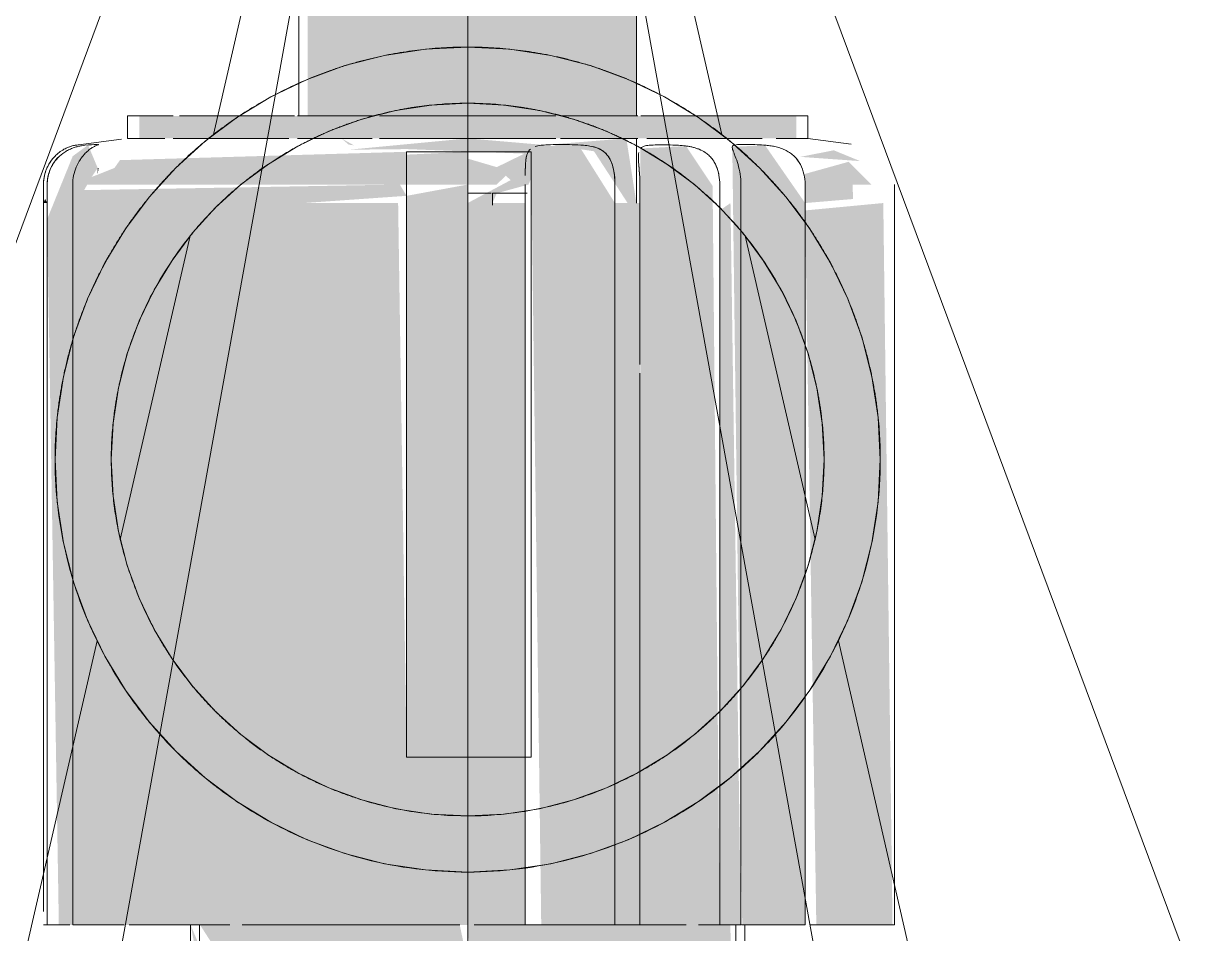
# Model space of a CAD drawing. Header units: metres. Extents: x 147 to 427, y -16 to 162.
# Drawn here: x 173.2956 to 173.3521, y 80.6184 to 80.6625 of the extents above; entities that cross this region are included whole.
import ezdxf

# ---------------------------------------------------------------- set-up
doc = ezdxf.new("R2010")
doc.units = ezdxf.units.M
doc.linetypes.add('Projeção', pattern=[0.003969, 0.002381, -0.001587])
doc.layers.add('1053_ARQ_BASE_MATADOURO_dwg', color=7, linetype='Continuous', lineweight=5, true_color=0x767676)
for name, color, linetype, lineweight in [('A-EQUIPAMENTOS', 7, 'Continuous', 5), ('A-FLOR-OVHD', 7, 'Projeção', 5), ('A_lay', 7, 'Continuous', 5), ('P-PIPE', 7, 'Continuous', 5), ('P-SANR-FIXT', 7, 'Continuous', 5)]:
    doc.layers.add(name, color=color, linetype=linetype, lineweight=lineweight)

# ---------------------------------------------------------------- blocks, each defined once
blk = doc.blocks.new('AF_Registro de Pressão - Ø3_4_ _25mm_-3434113-BANHEIROS E VESTIÁRIO')
at = {"layer": 'P-SANR-FIXT', "true_color": 0xe1e1e1}
for points in [[(163.605943, 80.656954), (163.608025, 80.656954), (163.608025, 80.658044), (163.592103, 80.658044), (163.592103, 80.656954), (163.604947, 80.656954)], [(163.614145, 80.656954), (163.623946, 80.656954), (163.623946, 80.658044), (163.608025, 80.658044), (163.608025, 80.656954), (163.613783, 80.656954)], [(163.58888, 80.61882), (163.589451, 80.654478), (163.589796, 80.65508), (163.590091, 80.65552), (163.589625, 80.656633), (163.58888, 80.656092), (163.587644, 80.653043), (163.588208, 80.61882), (163.588748, 80.61882)], [(163.601904, 80.654716), (163.605064, 80.654716), (163.605064, 80.656304), (163.59117, 80.655899), (163.590903, 80.65552), (163.58888, 80.654716), (163.601714, 80.654716)], [(163.606863, 80.654716), (163.608025, 80.654716), (163.608025, 80.656304), (163.605064, 80.656166), (163.605064, 80.654716), (163.605943, 80.654716)], [(163.614413, 80.61882), (163.615162, 80.61882), (163.615162, 80.65382), (163.613395, 80.656631), (163.611292, 80.656561), (163.611104, 80.655473), (163.61159, 80.61882), (163.613943, 80.61882)], [(163.616616, 80.61882), (163.620243, 80.61882), (163.619896, 80.654653), (163.618609, 80.656581), (163.6164, 80.656465), (163.616382, 80.61882)], [(163.623305, 80.61882), (163.624379, 80.61882), (163.624379, 80.65382), (163.622435, 80.656621), (163.62085, 80.656542), (163.621333, 80.61882), (163.622733, 80.61882)], [(163.609424, 80.654716), (163.610106, 80.655362), (163.608025, 80.655974), (163.608025, 80.654716), (163.609186, 80.654716)], [(163.59009, 80.655197), (163.590134, 80.65552), (163.590091, 80.65552)], [(163.600076, 80.65382), (163.605064, 80.654169), (163.604737, 80.654716), (163.58888, 80.654436), (163.58888, 80.65382), (163.600053, 80.65382)], [(163.605064, 80.65382), (163.608025, 80.65382), (163.608025, 80.654716), (163.605064, 80.654169)], [(163.624379, 80.65382), (163.626705, 80.654014), (163.626679, 80.654716), (163.624379, 80.654716)], [(163.587463, 80.65382), (163.587644, 80.65382), (163.587543, 80.654019)], [(163.599073, 80.61882), (163.608025, 80.61882), (163.608025, 80.626948), (163.605064, 80.626948), (163.604653, 80.65382), (163.58888, 80.65382), (163.58888, 80.61882), (163.597115, 80.61882)], [(163.608025, 80.626948), (163.608025, 80.65382), (163.605064, 80.65382), (163.605064, 80.626948), (163.605943, 80.626948)], [(163.608025, 80.626948), (163.610818, 80.626948), (163.610818, 80.65382), (163.608025, 80.65382), (163.608025, 80.638514)], [(163.610856, 80.626948), (163.611104, 80.626948), (163.610818, 80.626948)]]:
    blk.add_hatch(color=254, dxfattribs=at).paths.add_polyline_path(points)
h = blk.add_hatch(color=254, dxfattribs=at)
h.paths.add_polyline_path([(163.627042, 80.655854), (163.625769, 80.656377), (163.62415, 80.656058), (163.626637, 80.655882)])
h.paths.add_polyline_path([(163.624379, 80.654716), (163.627596, 80.654716), (163.626494, 80.655821), (163.624322, 80.655218)])
h = blk.add_hatch(color=254, dxfattribs=at)
h.paths.add_polyline_path([(163.608336, 80.61882), (163.610818, 80.61882), (163.610818, 80.626948), (163.608025, 80.626948), (163.608025, 80.61882)])
h.paths.add_polyline_path([(163.615162, 80.61882), (163.616369, 80.61882), (163.616369, 80.65382), (163.615162, 80.65382), (163.615162, 80.619481)])
h.paths.add_polyline_path([(163.626181, 80.61882), (163.628616, 80.61882), (163.628169, 80.65382), (163.624379, 80.653461), (163.624923, 80.61882)])
h.paths.add_polyline_path([(163.620243, 80.61882), (163.621268, 80.61882), (163.620762, 80.65382), (163.620243, 80.653461), (163.620243, 80.619481)])
h = blk.add_hatch(color=254, dxfattribs=at)
h.paths.add_polyline_path([(163.595224, 80.616472), (163.595054, 80.617728), (163.594596, 80.61882), (163.595054, 80.616472)])
h.paths.add_polyline_path([(163.597901, 80.616472), (163.600053, 80.616991), (163.600076, 80.61732), (163.606508, 80.61682), (163.606508, 80.616472), (163.608025, 80.616991), (163.60764, 80.61882), (163.595054, 80.61882), (163.59576, 80.617721), (163.597901, 80.61732), (163.597901, 80.616644)])
h = blk.add_hatch(color=254, dxfattribs=at)
h.paths.add_polyline_path([(163.61752, 80.616472), (163.618148, 80.616991), (163.618699, 80.61732), (163.620765, 80.617793), (163.620762, 80.61882), (163.608025, 80.61882), (163.608166, 80.616472), (163.609541, 80.616991), (163.609541, 80.61732), (163.616004, 80.616844), (163.616502, 80.616472), (163.617081, 80.616472)])
h.paths.add_polyline_path([(163.620995, 80.616472), (163.621453, 80.616472), (163.620995, 80.617728), (163.620825, 80.616472)])
at = {"layer": 'P-PIPE', "color": 8, "true_color": 0x828282}
for p, q in [((163.609156, 80.654294), (163.608025, 80.654294)), ((163.609227, 80.653723), (163.609227, 80.654294)), ((163.610914, 80.654294), (163.609227, 80.654294))]:
    blk.add_line(p, q, dxfattribs=at)
at = {"layer": 'P-PIPE', "color": 251, "true_color": 0x4d4d4d}
for p, q in [((163.595025, 80.61882), (163.595025, 80.614472)), ((163.621025, 80.614472), (163.621025, 80.61882))]:
    blk.add_line(p, q, dxfattribs=at)
at = {"layer": 'P-SANR-FIXT', "color": 251, "true_color": 0x4d4d4d}
for p, q in [((163.591542, 80.658044), (163.591542, 80.656954)), ((163.59375, 80.658044), (163.591542, 80.658044)), ((163.599629, 80.658044), (163.594063, 80.658044)), ((163.603408, 80.658044), (163.599783, 80.658044)), ((163.608025, 80.658044), (163.603758, 80.658044)), ((163.612291, 80.658044), (163.608025, 80.658044)), ((163.616266, 80.658044), (163.612533, 80.658044)), ((163.623946, 80.658044), (163.616421, 80.658044)), ((163.624508, 80.656954), (163.624508, 80.658044)), ((163.589154, 80.656641), (163.591248, 80.656916)), ((163.591542, 80.656954), (163.593348, 80.656954)), ((163.59375, 80.656954), (163.599348, 80.656954)), ((163.599783, 80.656954), (163.603396, 80.656954)), ((163.603758, 80.656954), (163.608025, 80.656954)), ((163.608025, 80.656954), (163.612291, 80.656954)), ((163.612525, 80.656954), (163.616266, 80.656954)), ((163.616701, 80.656954), (163.622299, 80.656954)), ((163.622981, 80.656954), (163.624508, 80.656954)), ((163.624508, 80.656954), (163.626608, 80.656677)), ((163.587463, 80.65382), (163.587463, 80.654716)), ((163.587463, 80.654716), (163.587463, 80.65382)), ((163.587644, 80.654716), (163.587644, 80.65382)), ((163.58888, 80.65382), (163.58888, 80.654716)), ((163.615162, 80.654716), (163.615162, 80.65382)), ((163.615162, 80.65382), (163.615162, 80.654716)), ((163.616369, 80.654716), (163.616369, 80.65382)), ((163.620243, 80.654716), (163.620243, 80.65382)), ((163.620243, 80.65382), (163.620243, 80.654716)), ((163.621268, 80.654716), (163.621268, 80.65382)), ((163.624379, 80.65382), (163.624379, 80.654716)), ((163.628708, 80.65382), (163.628708, 80.654716)), ((163.587463, 80.65382), (163.587463, 80.619481)), ((163.587644, 80.619481), (163.587644, 80.65382)), ((163.58888, 80.65382), (163.58888, 80.61882)), ((163.615162, 80.65382), (163.615162, 80.61882)), ((163.616369, 80.645987), (163.616369, 80.65382)), ((163.620243, 80.65382), (163.620243, 80.61882)), ((163.621268, 80.61882), (163.621268, 80.65382)), ((163.624379, 80.65382), (163.624379, 80.61882)), ((163.628708, 80.61882), (163.628708, 80.65382)), ((163.616369, 80.61882), (163.616369, 80.645565)), ((163.610818, 80.61882), (163.610818, 80.626948)), ((163.587644, 80.61882), (163.587644, 80.619473)), ((163.587463, 80.61882), (163.587644, 80.61882)), ((163.588748, 80.61882), (163.587644, 80.61882)), ((163.58888, 80.61882), (163.591376, 80.61882)), ((163.591619, 80.61882), (163.596494, 80.61882)), ((163.594596, 80.61882), (163.594596, 80.617032)), ((163.59709, 80.61882), (163.607638, 80.61882)), ((163.608334, 80.61882), (163.610818, 80.61882)), ((163.615162, 80.61882), (163.610817, 80.61882)), ((163.615162, 80.61882), (163.616369, 80.61882)), ((163.618609, 80.61882), (163.616382, 80.61882)), ((163.620243, 80.61882), (163.619205, 80.61882)), ((163.620243, 80.61882), (163.621268, 80.61882)), ((163.624379, 80.61882), (163.621302, 80.61882)), ((163.621453, 80.616472), (163.621453, 80.61882)), ((163.624644, 80.61882), (163.628708, 80.61882))]:
    blk.add_line(p, q, dxfattribs=at)
at = {"layer": 'P-SANR-FIXT', "color": 8, "true_color": 0x828282}
for p, q in [((163.624508, 80.658044), (163.623946, 80.658044)), ((163.610818, 80.654716), (163.610818, 80.65382)), ((163.610818, 80.626948), (163.610818, 80.65382))]:
    blk.add_line(p, q, dxfattribs=at)
at = {"layer": 'P-SANR-FIXT', "color": 251, "true_color": 0x4d4d4d}
for points, knots in [([(163.589006, 80.656618), (163.588978, 80.656615), (163.588917, 80.656605), (163.588806, 80.656573), (163.588687, 80.656534), (163.588568, 80.656485), (163.588419, 80.656407), (163.588245, 80.656297), (163.588063, 80.656138), (163.587891, 80.655955), (163.587751, 80.655753), (163.587647, 80.655554), (163.587514, 80.655234), (163.587463, 80.654951), (163.587463, 80.654716)], [0, 0, 0, 0, 0.071429, 0.142857, 0.214286, 0.267857, 0.321429, 0.428571, 0.5, 0.571429, 0.678571, 0.732143, 0.785714, 1, 1, 1, 1]), ([(163.587463, 80.654716), (163.587463, 80.654873), (163.587499, 80.655176), (163.587658, 80.655613), (163.587866, 80.655928), (163.588063, 80.656138), (163.588245, 80.656297), (163.588419, 80.656407), (163.588568, 80.656485), (163.588675, 80.656529), (163.588774, 80.656563), (163.588892, 80.656599), (163.588965, 80.656614), (163.589006, 80.656618)], [0, 0, 0, 0, 0.142857, 0.285714, 0.428571, 0.5, 0.571429, 0.678571, 0.732143, 0.785714, 0.839286, 0.892857, 1, 1, 1, 1]), ([(163.589465, 80.656618), (163.589414, 80.656614), (163.589307, 80.656601), (163.589137, 80.656564), (163.588956, 80.656513), (163.58877, 80.656443), (163.588585, 80.656348), (163.588345, 80.656195), (163.58802, 80.655895), (163.58772, 80.655375), (163.587644, 80.65494), (163.587644, 80.654716)], [0, 0, 0, 0, 0.071429, 0.142857, 0.214286, 0.285714, 0.357143, 0.428571, 0.571429, 0.785714, 1, 1, 1, 1]), ([(163.58888, 80.654716), (163.58888, 80.654865), (163.58891, 80.655156), (163.589041, 80.655575), (163.589209, 80.655883), (163.589365, 80.656094), (163.589507, 80.656257), (163.58964, 80.656375), (163.589752, 80.656461), (163.589831, 80.656511), (163.589901, 80.656551), (163.589981, 80.656594), (163.590026, 80.656612), (163.590048, 80.656618)], [0, 0, 0, 0, 0.142857, 0.285714, 0.428571, 0.5, 0.571429, 0.678571, 0.732143, 0.785714, 0.839286, 0.892857, 1, 1, 1, 1]), ([(163.5901, 80.656663), (163.590114, 80.656662), (163.590153, 80.656654), (163.590127, 80.656636), (163.590072, 80.656618)], [0.6, 0.6, 0.6, 0.6, 0.7, 1, 1, 1, 1]), ([(163.614052, 80.656561), (163.614117, 80.656547), (163.614245, 80.656513), (163.614421, 80.656443), (163.61458, 80.656348), (163.614765, 80.656195), (163.614979, 80.655895), (163.61513, 80.655375), (163.615161, 80.65494), (163.615162, 80.654716)], [0.1428571, 0.1428571, 0.1428571, 0.1428571, 0.2142857, 0.2857143, 0.3571429, 0.4285714, 0.5714286, 0.7857143, 1, 1, 1, 1]), ([(163.615162, 80.654716), (163.615161, 80.654865), (163.615147, 80.655156), (163.615076, 80.655575), (163.614965, 80.655883), (163.614836, 80.656094), (163.6147, 80.656257), (163.614542, 80.656375), (163.614378, 80.656461), (163.614244, 80.656511), (163.614149, 80.656538), (163.6141, 80.65655)], [0, 0, 0, 0, 0.1428571, 0.2857143, 0.4285714, 0.5, 0.5714286, 0.6785714, 0.7321429, 0.7857143, 0.8392857, 0.8392857, 0.8392857, 0.8392857]), ([(163.616356, 80.655173), (163.616347, 80.655322), (163.616324, 80.655613), (163.616298, 80.655928), (163.616297, 80.656138), (163.616306, 80.656229), (163.616314, 80.656269)], [0.1428571, 0.1428571, 0.1428571, 0.1428571, 0.2857143, 0.4285714, 0.5, 0.5714286, 0.5714286, 0.5714286, 0.5714286]), ([(163.616314, 80.656269), (163.616306, 80.656229), (163.616297, 80.656138), (163.616298, 80.655955), (163.616312, 80.655753), (163.616329, 80.655554), (163.616354, 80.655234), (163.616369, 80.654951), (163.616369, 80.654716)], [0.4285714, 0.4285714, 0.4285714, 0.4285714, 0.5, 0.5714286, 0.6785714, 0.7321429, 0.7857143, 1, 1, 1, 1]), ([(163.616827, 80.656618), (163.616778, 80.656615), (163.616686, 80.656605), (163.616569, 80.656573), (163.616479, 80.656534), (163.616434, 80.6565), (163.616417, 80.656483)], [0, 0, 0, 0, 0.0714286, 0.1428571, 0.2142857, 0.2678571, 0.2678571, 0.2678571, 0.2678571]), ([(163.620202, 80.655173), (163.620175, 80.655322), (163.620092, 80.655613), (163.61991, 80.655928), (163.619714, 80.656138), (163.619516, 80.656297), (163.619302, 80.656407), (163.619091, 80.656485), (163.618926, 80.656529), (163.618755, 80.656563), (163.618528, 80.656599), (163.618356, 80.656614), (163.618242, 80.656618)], [0.1428571, 0.1428571, 0.1428571, 0.1428571, 0.2857143, 0.4285714, 0.5, 0.5714286, 0.6785714, 0.7321429, 0.7857143, 0.8392857, 0.8928571, 1, 1, 1, 1]), ([(163.61909, 80.656483), (163.619144, 80.656465), (163.619302, 80.656407), (163.619516, 80.656297), (163.619714, 80.656138), (163.619885, 80.655955), (163.620011, 80.655753), (163.620099, 80.655554), (163.620158, 80.655376), (163.620188, 80.655248), (163.620202, 80.655174)], [0.2678571, 0.2678571, 0.2678571, 0.2678571, 0.3214286, 0.4285714, 0.5, 0.5714286, 0.6785714, 0.7321429, 0.7857143, 0.8571429, 0.8571429, 0.8571429, 0.8571429]), ([(163.62092, 80.656618), (163.620899, 80.656613), (163.620866, 80.656596), (163.620845, 80.656546), (163.620851, 80.656474), (163.620882, 80.656375), (163.620932, 80.656242), (163.621016, 80.65603), (163.621134, 80.655696), (163.621242, 80.655222), (163.621268, 80.654889), (163.621268, 80.654716)], [0, 0, 0, 0, 0.083333, 0.166667, 0.25, 0.333333, 0.416667, 0.5, 0.666667, 0.833333, 1, 1, 1, 1]), ([(163.622484, 80.656618), (163.622182, 80.656643), (163.621688, 80.656669), (163.621167, 80.656663), (163.620979, 80.656636), (163.62092, 80.656618)], [0, 0, 0, 0, 0.4, 0.7, 1, 1, 1, 1]), ([(163.624379, 80.654716), (163.624378, 80.654889), (163.624342, 80.655222), (163.62417, 80.655696), (163.623926, 80.65603), (163.623672, 80.656242), (163.623457, 80.656375), (163.623225, 80.656474), (163.622978, 80.656546), (163.622732, 80.656596), (163.622566, 80.656613), (163.622484, 80.656618)], [0, 0, 0, 0, 0.166667, 0.333333, 0.5, 0.583333, 0.666667, 0.75, 0.833333, 0.916667, 1, 1, 1, 1]), ([(163.622978, 80.656542), (163.62306, 80.656522), (163.623225, 80.656474), (163.623457, 80.656375), (163.623672, 80.656242), (163.623926, 80.65603), (163.624073, 80.65583), (163.62415, 80.655684)], [0.1666667, 0.1666667, 0.1666667, 0.1666667, 0.25, 0.3333333, 0.4166667, 0.5, 0.6666667, 0.6666667, 0.6666667, 0.6666667])]:
    blk.add_open_spline(points, degree=3, knots=knots, dxfattribs=at)
for points in [[(163.589006, 80.656618), (163.589071, 80.656628), (163.589115, 80.656635), (163.589137, 80.656639)], [(163.589137, 80.656639), (163.589115, 80.656635), (163.589071, 80.656628), (163.589006, 80.656618)], [(163.590048, 80.656618), (163.59012, 80.656645), (163.59009, 80.656673), (163.589716, 80.656645), (163.589465, 80.656618)], [(163.61159, 80.656618), (163.611534, 80.656614), (163.611429, 80.656601), (163.611336, 80.656576), (163.611292, 80.656561)], [(163.613639, 80.656618), (163.613284, 80.656645), (163.61253, 80.656673), (163.611863, 80.656645), (163.61159, 80.656618)], [(163.618242, 80.656618), (163.618059, 80.656628), (163.6177, 80.656642), (163.617214, 80.656642), (163.616944, 80.656628), (163.616827, 80.656618)], [(163.587644, 80.654716), (163.587645, 80.654889), (163.587689, 80.655222), (163.587888, 80.655696), (163.588101, 80.655964), (163.588223, 80.656079)]]:
    blk.add_open_spline(points, degree=3, dxfattribs=at)
at = {"layer": 'P-SANR-FIXT', "color": 8, "true_color": 0x828282}
for points, knots in [([(163.611066, 80.656439), (163.611035, 80.656411), (163.61098, 80.656348), (163.610896, 80.656195), (163.610837, 80.655945), (163.610823, 80.655697), (163.61082, 80.655566)], [0.2857143, 0.2857143, 0.2857143, 0.2857143, 0.3571429, 0.4285714, 0.5714286, 0.7142857, 0.7142857, 0.7142857, 0.7142857]), ([(163.61082, 80.655566), (163.610823, 80.655698), (163.610834, 80.655883), (163.610873, 80.656094), (163.610924, 80.656257), (163.610981, 80.656347), (163.611022, 80.656394)], [0.2857143, 0.2857143, 0.2857143, 0.2857143, 0.4285714, 0.5, 0.5714286, 0.6785714, 0.6785714, 0.6785714, 0.6785714]), ([(163.6141, 80.65655), (163.614052, 80.656562), (163.613904, 80.656594), (163.613747, 80.656612), (163.613639, 80.656618)], [0.8392857, 0.8392857, 0.8392857, 0.8392857, 0.8928571, 1, 1, 1, 1])]:
    blk.add_open_spline(points, degree=3, knots=knots, dxfattribs=at)
for points in [[(163.61082, 80.655566), (163.610818, 80.6555), (163.610816, 80.655365), (163.610816, 80.655225), (163.610817, 80.655154)], [(163.610817, 80.655153), (163.610816, 80.655295), (163.610816, 80.655435), (163.61082, 80.655566)], [(163.620202, 80.655174), (163.620229, 80.655026), (163.620242, 80.654873), (163.620243, 80.654716)], [(163.620243, 80.654716), (163.620242, 80.654873), (163.620229, 80.655025), (163.620202, 80.655173)]]:
    blk.add_open_spline(points, degree=3, dxfattribs=at)
blk = doc.blocks.new('1053_ARQ_BASE_MATADOURO_dwg_Chuveiro-V26-BANHEIROS E VESTIÁRIO')
at = {"layer": 'A_lay', "true_color": 0xe2e2e2}
h = blk.add_hatch(color=254, dxfattribs=at)
h.paths.add_polyline_path([(-0.074542, -0.00491), (-0.074153, -0.007485), (-0.071084, -0.009479), (-0.071084, -0.01), (-0.074916, -0.009405), (-0.074555, -0.00491)])
h.paths.add_polyline_path([(-0.071084, -0.00147), (-0.071663, -0.001722), (-0.072179, -0.003605), (-0.074521, -0.004598), (-0.074916, 0), (-0.074244, 0.007051), (-0.074281, 0.00362), (-0.074015, -0.00337), (-0.073211, -0.001722), (-0.07244, -0.002545), (-0.071084, 0), (-0.071084, -0.001342)])
h.paths.add_polyline_path([(-0.074505, 0.006743), (-0.074916, 0.007485), (-0.074542, 0.007051)])
h.paths.add_polyline_path([(-0.348515, -0.01), (-0.354704, -0.031217), (-0.362878, -0.045998), (-0.376282, -0.060207), (-0.392796, -0.070639), (-0.411383, -0.076641), (-0.432037, -0.077615), (-0.451769, -0.073346), (-0.467726, -0.065816), (-0.483362, -0.052531), (-0.495103, -0.035355), (-0.501422, -0.019379), (-0.503867, 0), (-0.501108, 0.020171), (-0.492615, 0.039779), (-0.481177, 0.054669), (-0.467726, 0.065816), (-0.447971, 0.074553), (-0.43088, 0.077837), (-0.408785, 0.075802), (-0.392796, 0.070639), (-0.374575, 0.058397), (-0.362878, 0.045998), (-0.352896, 0.026869), (-0.349067, 0.00975), (-0.369701, -0.000386), (-0.348977, -0.00979)])
h.paths.add_polyline_path([(-0.076249, 0.005927), (-0.076249, -0.01), (-0.395299, -0.009589), (-0.39966, -0.007071), (-0.4022, -0.001451), (-0.402589, 0), (-0.401019, 0.00523), (-0.3969, 0.008845), (-0.39232, 0.01), (-0.076249, 0.009478), (-0.076249, 0.006044)])
at = {"layer": 'A-EQUIPAMENTOS', "color": 9, "true_color": 0xc3c3c3}
for p, q in [((-0.140366, 0.01), (-0.076249, 0.01)), ((-0.076227, -0.01), (-0.140365, -0.01)), ((-0.071084, -0.01), (-0.074916, -0.01))]:
    blk.add_line(p, q, dxfattribs=at)
blk = doc.blocks.new('1053_ARQ_BASE_MATADOURO_dwg_arq geral tgov-4039641-BANHEIROS E VESTIÁRIO')
at = {"layer": 'A_lay', "true_color": 0xaaaaaa}
h = blk.add_hatch(dxfattribs=at)
h.set_pattern_fill('FP_2', color=253, style=0, pattern_type=2)
h.set_pattern_definition([(90, (-0.43, 0), (-0.6125, 4e-17), []), (180, (-0.43, 0), (-8e-17, -0.6125), [])])
h.paths.add_polyline_path([(32.99823, -1.360338), (33.012372, -1.346196), (33.436636, -1.77046), (33.422494, -1.784602), (33.250235, -1.612343)])
h.paths.add_polyline_path([(33.411658, -2.567214), (33.41123, -2.567214), (33.411538, -2.5675)])
h.paths.add_polyline_path([(31.19823, -2.590338), (32.078229, -2.590338), (32.07823, -1.360338), (31.99823, -1.360338), (31.99823, -1.340338), (32.09823, -1.340338), (32.09823, -2.590338), (32.97823, -2.590338), (32.97823, -1.360338), (32.69823, -1.360338), (32.69823, -1.340338), (32.99823, -1.340338), (32.99823, -2.590338), (33.361437, -2.590338), (33.362309, -2.584644), (33.368509, -2.584119), (33.372728, -2.58318), (33.36399, -2.582611), (33.384955, -2.571112), (33.38523, -2.571112), (33.384754, -2.567214), (33.377668, -2.566753), (33.377849, -2.531764), (33.379359, -2.52947), (33.380339, -2.529386), (33.380339, -2.53082), (33.384754, -2.529655), (33.388494, -2.52926), (33.385197, -2.52908), (33.382308, -2.52908), (33.382308, -2.52799), (33.393631, -2.52799), (33.398457, -2.451805), (33.403323, -2.52799), (33.414151, -2.528241), (33.414151, -2.52908), (33.409348, -2.529569), (33.411056, -2.532214), (33.411538, -2.529371), (33.413183, -2.529492), (33.414584, -2.531318), (33.414673, -2.530331), (33.417458, -2.530615), (33.417458, -2.531588), (33.417458, -2.532214), (33.418821, -2.532573), (33.418822, -2.567214), (33.411658, -2.567214), (33.411561, -2.571112), (33.412553, -2.571112), (33.433153, -2.58318), (33.428485, -2.583665), (33.428419, -2.583791), (33.423731, -2.58318), (33.423806, -2.583851), (33.434398, -2.585121), (33.43519, -2.590338), (33.79823, -2.590338), (33.79823, -1.360338), (33.59823, -1.360338), (33.59823, -1.340338), (33.79823, -1.340338), (33.79823, -0.540338), (32.499904, -0.540338), (32.499904, -0.520338), (33.79823, -0.520338), (33.79823, 0.709662), (31.64823, 0.709662), (31.64823, -0.720338), (31.37823, -0.980338), (31.37823, -1.340338), (31.39823, -1.340338), (31.39823, -1.360338), (31.19823, -1.360338), (31.19823, -2.566553)])
h.paths.add_polyline_path([(32.379633, -2.584848), (32.376557, -2.582797), (32.383393, -2.584848)])
h.paths.add_polyline_path([(31.479227, -2.584848), (31.476151, -2.582797), (31.482986, -2.584848)])
h.paths.add_polyline_path([(32.35508, -2.580063), (32.351762, -2.57822), (32.350978, -2.573911), (32.352105, -2.575601)])
h.paths.add_polyline_path([(32.725003, -2.580063), (32.729105, -2.573911), (32.728321, -2.57822)])
h.paths.add_polyline_path([(31.454673, -2.580063), (31.451355, -2.57822), (31.450572, -2.573911), (31.453216, -2.577878)])
h.paths.add_polyline_path([(31.824597, -2.580063), (31.828698, -2.573911), (31.827915, -2.57822), (31.826627, -2.578935)])
h.paths.add_polyline_path([(31.935984, -2.57552), (31.935984, -2.575518), (31.939865, -2.575519)])
h.paths.add_polyline_path([(33.406503, -2.532214), (33.406574, -2.532214), (33.406471, -2.52908), (33.404257, -2.529473), (33.40598, -2.532214)])
h.paths.add_polyline_path([(31.788052, -2.524539), (31.788053, -2.524538), (31.789865, -2.524539)])
h.paths.add_polyline_path([(32.688459, -2.524539), (32.68846, -2.524538), (32.690272, -2.524539)])
h.paths.add_polyline_path([(32.720672, -2.51991), (32.721126, -2.514431), (32.721289, -2.512943), (32.722405, -2.516443), (32.720756, -2.519741)])
h.paths.add_polyline_path([(31.820265, -2.51991), (31.820719, -2.514431), (31.820883, -2.512943), (31.821999, -2.516443), (31.82035, -2.519741)])
h.paths.add_polyline_path([(32.350748, -2.495302), (32.350748, -2.464542), (32.364253, -2.465057), (32.364253, -2.493252), (32.354044, -2.494802)])
h.paths.add_polyline_path([(31.450341, -2.495302), (31.450341, -2.464542), (31.463847, -2.465057), (31.463847, -2.493252), (31.453637, -2.494802)])
h.paths.add_polyline_path([(32.350748, -2.464542), (32.349611, -2.464542), (32.349611, -2.424213), (32.350748, -2.463685)])
h.paths.add_polyline_path([(31.450341, -2.464542), (31.449205, -2.464542), (31.449205, -2.427652), (31.450341, -2.463685)])
h.paths.add_polyline_path([(32.715829, -2.433099), (32.714462, -2.428314), (32.715829, -2.429955)])
h.paths.add_polyline_path([(31.815423, -2.433099), (31.814056, -2.428314), (31.815423, -2.429954)])
h.paths.add_polyline_path([(32.349611, -2.424213), (32.349611, -2.100627), (32.360473, -2.055518), (32.381855, -2.01434), (32.412504, -1.979505), (32.450625, -1.953055), (32.493984, -1.936538), (32.540041, -1.930923), (32.586099, -1.936538), (32.629458, -1.953055), (32.667579, -1.979505), (32.698228, -2.01434), (32.71961, -2.055518), (32.730472, -2.100627), (32.730472, -2.424213), (32.729105, -2.416694), (32.724077, -2.409924), (32.718851, -2.40644), (32.708427, -2.405073), (32.366957, -2.405399), (32.360373, -2.407013), (32.354272, -2.411753), (32.350978, -2.416694)])
h.paths.add_polyline_path([(32.711045, -2.424213), (32.706943, -2.420795), (32.708526, -2.421191)])
h.paths.add_polyline_path([(31.449205, -2.424213), (31.449204, -2.100627), (31.460066, -2.055518), (31.481448, -2.01434), (31.512097, -1.979505), (31.550218, -1.953055), (31.593577, -1.936538), (31.639635, -1.930923), (31.685692, -1.936538), (31.729051, -1.953055), (31.767172, -1.979505), (31.797821, -2.01434), (31.819203, -2.055518), (31.830065, -2.100627), (31.830065, -2.424213), (31.828698, -2.416693), (31.82367, -2.409924), (31.818445, -2.40644), (31.808021, -2.405073), (31.46655, -2.405399), (31.459966, -2.407013), (31.453865, -2.411753), (31.450572, -2.416694)])
h.paths.add_polyline_path([(31.810638, -2.424213), (31.806537, -2.420795), (31.80812, -2.421191)])
h.paths.add_polyline_path([(32.521739, -2.329215), (32.558539, -2.328988), (32.59399, -2.319375), (32.62529, -2.301494), (32.650053, -2.277977), (32.669028, -2.247702), (32.679889, -2.213462), (32.679569, -2.094816), (32.666981, -2.060277), (32.647337, -2.031302), (32.622551, -2.00867), (32.589422, -1.991465), (32.556843, -1.983383), (32.521072, -1.983647), (32.485947, -1.993066), (32.455765, -2.0097), (32.42931, -2.034791), (32.410073, -2.065699), (32.399511, -2.097209), (32.399511, -2.213462), (32.41086, -2.248483), (32.43049, -2.279127), (32.455529, -2.302839), (32.487485, -2.320369), (32.521441, -2.329138)])
h.paths.add_polyline_path([(31.621332, -2.329215), (31.657254, -2.329215), (31.693583, -2.319375), (31.724883, -2.301494), (31.749646, -2.277977), (31.768622, -2.247702), (31.779482, -2.213462), (31.779163, -2.094816), (31.766575, -2.060277), (31.74693, -2.031302), (31.722144, -2.00867), (31.689015, -1.991465), (31.656437, -1.983383), (31.620665, -1.983647), (31.585541, -1.993066), (31.555359, -2.0097), (31.528903, -2.034791), (31.509667, -2.065699), (31.499104, -2.097209), (31.499104, -2.213462), (31.510453, -2.248483), (31.530084, -2.279127), (31.555123, -2.302839), (31.587079, -2.320369), (31.621034, -2.329138)])
h.paths.add_polyline_path([(32.522792, -2.32345), (32.488784, -2.314558), (32.459152, -2.298303), (32.433981, -2.27473), (32.41488, -2.243907), (32.404719, -2.212874), (32.404719, -2.097798), (32.415859, -2.065626), (32.435276, -2.036436), (32.459545, -2.014069), (32.491143, -1.997363), (32.522424, -1.989314), (32.558539, -1.989637), (32.58974, -1.997363), (32.619615, -2.013197), (32.645195, -2.036436), (32.66386, -2.064275), (32.67535, -2.096324), (32.675288, -2.213062), (32.664619, -2.245647), (32.646088, -2.27473), (32.620917, -2.298303), (32.590683, -2.314889), (32.557277, -2.32345), (32.527563, -2.32345)])
h.paths.add_polyline_path([(31.622385, -2.323449), (31.588378, -2.314558), (31.558745, -2.298302), (31.533574, -2.27473), (31.514474, -2.243907), (31.504313, -2.212873), (31.504313, -2.097798), (31.515453, -2.065626), (31.53487, -2.036436), (31.560477, -2.01334), (31.590736, -1.997363), (31.622018, -1.989314), (31.656064, -1.989129), (31.689334, -1.997363), (31.719209, -2.013197), (31.744788, -2.036436), (31.763453, -2.064275), (31.774943, -2.096324), (31.774881, -2.213062), (31.764212, -2.245647), (31.745682, -2.27473), (31.720511, -2.298302), (31.690276, -2.314888), (31.656871, -2.323449), (31.627015, -2.323449)])
h.paths.add_polyline_path([(32.540613, -2.254476), (32.555145, -2.252826), (32.568937, -2.247958), (32.581285, -2.240121), (32.578531, -2.202239), (32.576674, -2.192955), (32.572579, -2.184417), (32.566503, -2.177156), (32.558539, -2.171512), (32.550008, -2.168158), (32.540613, -2.166979), (32.531219, -2.168158), (32.521057, -2.172594), (32.514724, -2.177156), (32.508647, -2.184417), (32.504553, -2.192955), (32.502696, -2.202239), (32.499942, -2.240121), (32.513777, -2.248483), (32.526082, -2.252826), (32.540272, -2.254438)])
h.paths.add_polyline_path([(31.640207, -2.254476), (31.654739, -2.252826), (31.66853, -2.247958), (31.680878, -2.240121), (31.678124, -2.202239), (31.676267, -2.192954), (31.672173, -2.184417), (31.666096, -2.177156), (31.658413, -2.171622), (31.649601, -2.168158), (31.640207, -2.166979), (31.630812, -2.168158), (31.62065, -2.172594), (31.614317, -2.177156), (31.608241, -2.184417), (31.604147, -2.192954), (31.602289, -2.202239), (31.599535, -2.240121), (31.613371, -2.248483), (31.627015, -2.252978), (31.639865, -2.254437)])
h.paths.add_polyline_path([(32.273968, -1.784604), (32.259826, -1.770462), (32.684088, -1.346196), (32.69823, -1.360338), (32.358927, -1.699645)])
h.paths.add_polyline_path([(31.573968, -1.784604), (31.559826, -1.770462), (31.984088, -1.346196), (31.99823, -1.360338), (31.746228, -1.612343)])
at = {"extrusion": (0, 0, -1), "xscale": 0.8176870748751104, "yscale": 0.8176870748751104, "zscale": -0.8176870748751104, "rotation": 270.0000000001364}
blk.add_blockref('1053_ARQ_BASE_MATADOURO_dwg_Chuveiro-V26-BANHEIROS E VESTIÁRIO', (-33.39823, -2.590338), dxfattribs=at)
blk = doc.blocks.new('1053_ARQ_BASE_MATADOURO_dwg-3625622-BANHEIROS E VESTIÁRIO')
blk.add_blockref('1053_ARQ_BASE_MATADOURO_dwg_arq geral tgov-4039641-BANHEIROS E VESTIÁRIO', (130.209795, 83.186034))
blk = doc.blocks.new('UT_Chuveiro ou ducha - UT_Elétrico-3241184-BANHEIROS E VESTIÁRIO')
at = {"layer": 'A-FLOR-OVHD'}
for p, q in [((-0.042837, 0), (0, -0.115)), ((-0.026455, 0), (-0.017966, -0.0369)), ((-0.020764, 0), (0, -0.115)), ((0, -0.115), (0, 0)), ((0.042837, 0), (0, -0.115)), ((0.020764, 0), (0, -0.115)), ((0.026455, 0), (0.017966, -0.0369)), ((-0.003079, -0.031252), (-0.003079, -0.060608)), ((-0.003079, -0.060608), (-0.003079, -0.031252)), ((0.00296, -0.031252), (-0.003079, -0.031252)), ((-0.003079, -0.031252), (0.00296, -0.031252)), ((0.00296, -0.031252), (0.00296, -0.060608)), ((0.00296, -0.060608), (0.00296, -0.031252)), ((-0.016836, -0.041812), (-0.013451, -0.056528)), ((0.016836, -0.041812), (0.013451, -0.056528)), ((-0.003079, -0.060608), (0.00296, -0.060608)), ((-0.003079, -0.060608), (0.00296, -0.060608)), ((-0.012321, -0.061441), (0, -0.115)), ((0.012321, -0.061441), (0, -0.115))]:
    blk.add_line(p, q, dxfattribs=at)
for radius, start, end in [(0.02, 0, 180), (0.017276, 0, 180), (0.02, 180, 360), (0.017276, 180, 360)]:
    blk.add_arc((0, -0.045687), radius, start, end, dxfattribs=at)
for points, knots in [([(0.017966, -0.0369), (0.017427, -0.035798), (0.016467, -0.034219), (0.01491, -0.032314), (0.013618, -0.031), (0.012442, -0.030007), (0.011446, -0.029277), (0.0099, -0.028251), (0.007029, -0.026791), (0.002542, -0.025635), (-0.002537, -0.025634), (-0.006619, -0.026686), (-0.009626, -0.028097), (-0.011725, -0.029422), (-0.013633, -0.030985), (-0.015896, -0.033357), (-0.017248, -0.035431), (-0.017966, -0.0369)], [-1, -1, -1, -1, -0.916667, -0.875, -0.833333, -0.791667, -0.770833, -0.75, -0.666667, -0.555556, -0.444444, -0.333333, -0.277778, -0.222222, -0.166667, -0.111111, 0, 0, 0, 0]), ([(-0.016836, -0.041812), (-0.016643, -0.040974), (-0.016132, -0.039328), (-0.015197, -0.037392), (-0.014286, -0.035944), (-0.013526, -0.034914), (-0.012692, -0.033943), (-0.011786, -0.033034), (-0.010813, -0.032193), (-0.00978, -0.031426), (-0.00869, -0.030737), (-0.007169, -0.029927), (-0.005151, -0.029128), (-0.001758, -0.028346), (0.001762, -0.028347), (0.004728, -0.029031), (0.006362, -0.029607), (0.007549, -0.030129), (0.00869, -0.030737), (0.00978, -0.031426), (0.010814, -0.032193), (0.011787, -0.033035), (0.012694, -0.033944), (0.013528, -0.034916), (0.014288, -0.035947), (0.015199, -0.037396), (0.016133, -0.039331), (0.016643, -0.040975), (0.016836, -0.041812)], [-1, -1, -1, -1, -0.944444, -0.888889, -0.861111, -0.833333, -0.805556, -0.777778, -0.75, -0.722222, -0.694444, -0.666667, -0.611111, -0.555556, -0.444444, -0.388889, -0.361111, -0.333333, -0.305556, -0.277778, -0.25, -0.222222, -0.194444, -0.166667, -0.138889, -0.111111, -0.055556, 0, 0, 0, 0]), ([(-0.02, -0.045687), (-0.02, -0.046448), (-0.019935, -0.047606), (-0.019706, -0.049171), (-0.019463, -0.050344), (-0.019138, -0.051541), (-0.018726, -0.052749), (-0.018322, -0.053725), (-0.017972, -0.054469), (-0.017746, -0.054914), (-0.017562, -0.055258), (-0.017374, -0.055597), (-0.017036, -0.056177), (-0.01653, -0.056964), (-0.015996, -0.057702), (-0.015553, -0.058265), (-0.015213, -0.058673), (-0.014867, -0.059068), (-0.014398, -0.059576), (-0.01356, -0.060415), (-0.012819, -0.061052), (-0.012321, -0.061441)], [-1, -1, -1, -1, -0.875, -0.8125, -0.75, -0.6875, -0.625, -0.5625, -0.53125, -0.5, -0.484375, -0.46875, -0.4375, -0.375, -0.3125, -0.28125, -0.25, -0.21875, -0.1875, -0.125, 0, 0, 0, 0]), ([(-0.013451, -0.056528), (-0.014219, -0.055575), (-0.015252, -0.053991), (-0.016318, -0.051486), (-0.016793, -0.049837), (-0.017046, -0.048554), (-0.017225, -0.047269), (-0.017276, -0.046315), (-0.017276, -0.045687)], [-1, -1, -1, -1, -0.666667, -0.5, -0.333333, -0.25, -0.166667, 0, 0, 0, 0]), ([(0.012321, -0.061441), (0.012819, -0.061052), (0.01356, -0.060415), (0.014398, -0.059576), (0.014867, -0.059068), (0.015213, -0.058673), (0.015553, -0.058265), (0.015996, -0.057702), (0.01653, -0.056964), (0.017036, -0.056177), (0.017374, -0.055597), (0.017562, -0.055258), (0.017746, -0.054914), (0.017972, -0.054469), (0.018322, -0.053725), (0.018726, -0.052749), (0.019138, -0.051541), (0.019463, -0.050344), (0.019706, -0.049171), (0.019935, -0.047606), (0.02, -0.046448), (0.02, -0.045687)], [-1, -1, -1, -1, -0.875, -0.8125, -0.78125, -0.75, -0.71875, -0.6875, -0.625, -0.5625, -0.53125, -0.515625, -0.5, -0.46875, -0.4375, -0.375, -0.3125, -0.25, -0.1875, -0.125, 0, 0, 0, 0]), ([(0.017276, -0.045687), (0.017276, -0.046315), (0.017225, -0.047269), (0.017046, -0.048554), (0.016793, -0.049837), (0.016318, -0.051486), (0.015252, -0.053991), (0.014219, -0.055575), (0.013451, -0.056528)], [-1, -1, -1, -1, -0.833333, -0.75, -0.666667, -0.5, -0.333333, 0, 0, 0, 0]), ([(0.013451, -0.056528), (0.013056, -0.057018), (0.012212, -0.057956), (0.011032, -0.059008), (0.010024, -0.059768), (0.009238, -0.060295), (0.008423, -0.06078), (0.007576, -0.061223), (0.0067, -0.061621), (0.005798, -0.06197), (0.004873, -0.062271), (0.003929, -0.06252), (0.002965, -0.062716), (0.001658, -0.062905), (0.000005, -0.063001), (-0.001649, -0.062906), (-0.002958, -0.062717), (-0.003923, -0.062521), (-0.004869, -0.062272), (-0.005796, -0.061971), (-0.006699, -0.061621), (-0.007577, -0.061223), (-0.008425, -0.060779), (-0.009242, -0.060293), (-0.010029, -0.059765), (-0.011037, -0.059004), (-0.012215, -0.057952), (-0.013057, -0.057017), (-0.013451, -0.056528)], [-1, -1, -1, -1, -0.9375, -0.875, -0.84375, -0.8125, -0.78125, -0.75, -0.71875, -0.6875, -0.65625, -0.625, -0.59375, -0.5625, -0.5, -0.4375, -0.40625, -0.375, -0.34375, -0.3125, -0.28125, -0.25, -0.21875, -0.1875, -0.15625, -0.125, -0.0625, 0, 0, 0, 0]), ([(-0.012321, -0.061441), (-0.011765, -0.061876), (-0.010598, -0.062693), (-0.008698, -0.06374), (-0.007003, -0.064446), (-0.005591, -0.0649), (-0.004148, -0.065277), (-0.002276, -0.065601), (0.000009, -0.06573), (0.002291, -0.065599), (0.00416, -0.065274), (0.005598, -0.064898), (0.007004, -0.064446), (0.008693, -0.063743), (0.010594, -0.062696), (0.011763, -0.061877), (0.012321, -0.061441)], [-1, -1, -1, -1, -0.916667, -0.833333, -0.75, -0.708333, -0.666667, -0.583333, -0.5, -0.416667, -0.333333, -0.291667, -0.25, -0.166667, -0.083333, 0, 0, 0, 0])]:
    blk.add_open_spline(points, degree=3, knots=knots, dxfattribs=at)
for points in [[(-0.017966, -0.0369), (-0.018568, -0.038129), (-0.019584, -0.040848), (-0.02, -0.044023), (-0.02, -0.045687)], [(0.02, -0.045687), (0.02, -0.044023), (0.019584, -0.040848), (0.018568, -0.038129), (0.017966, -0.0369)], [(-0.017276, -0.045687), (-0.017276, -0.044998), (-0.017194, -0.043657), (-0.016974, -0.04241), (-0.016836, -0.041812)], [(0.016836, -0.041812), (0.016974, -0.04241), (0.017194, -0.043657), (0.017276, -0.044998), (0.017276, -0.045687)]]:
    blk.add_open_spline(points, degree=3, dxfattribs=at)

msp = doc.modelspace()

# ---------------------------------------------------------------- block references
at = {"layer": '1053_ARQ_BASE_MATADOURO_dwg', "color": 253, "true_color": 0xaaaaaa}
msp.add_blockref('1053_ARQ_BASE_MATADOURO_dwg-3625622-BANHEIROS E VESTIÁRIO', (9.709116, 0), dxfattribs=at)
at = {"layer": 'A-FLOR-OVHD', "rotation": 180}
msp.add_blockref('UT_Chuveiro ou ducha - UT_Elétrico-3241184-BANHEIROS E VESTIÁRIO', (173.31714, 80.595696), dxfattribs=at)
at = {"layer": 'P-PIPE'}
msp.add_blockref('AF_Registro de Pressão - Ø3_4_ _25mm_-3434113-BANHEIROS E VESTIÁRIO', (9.709116, 0), dxfattribs=at)

doc.saveas('drawing.dxf')
